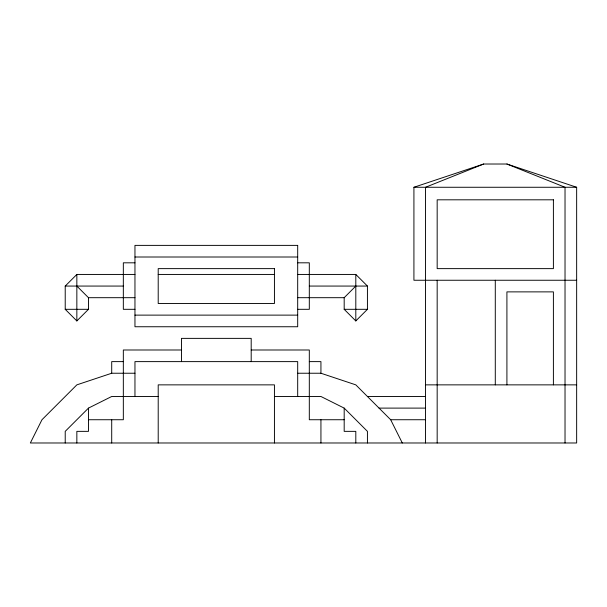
<?xml version="1.0" encoding="UTF-8"?>
<svg xmlns="http://www.w3.org/2000/svg" width="607" height="607" viewBox="0 0 607 607"><rect width="100%" height="100%" fill="white"/><g stroke="black" fill="none" stroke-linecap="round" stroke-linejoin="round"><path stroke-width="0.91" d="M76.846 286.064L88.47 297.688L88.47 309.312L76.846 320.936L65.222 309.312L65.222 286.064L76.846 274.44L134.959 274.44M158.207 396.485L111.711 396.485L88.47 408.109L65.222 431.357L65.222 442.981M297.688 297.688L344.184 297.688L355.808 286.064M344.184 297.688L344.184 309.312L355.808 320.936L367.432 309.312L367.432 286.064L355.808 274.44L297.688 274.44M134.959 373.237L111.711 373.237L76.846 384.861L41.974 419.733L30.35 442.981L576.65 442.981L576.65 187.267L506.913 164.019L483.665 164.019L425.545 187.267L425.545 442.981M576.65 280.252L413.921 280.252L413.921 187.267L483.665 164.019M413.921 187.267L576.65 187.267M134.959 257.004L297.688 257.004M134.959 262.816L123.335 262.816L123.335 309.312L134.959 309.312M297.688 262.816L309.312 262.816L309.312 309.312L297.688 309.312M158.207 274.44L274.44 274.44M65.222 286.064L123.335 286.064M309.312 286.064L367.432 286.064M88.47 297.688L134.959 297.688M65.222 309.312L88.47 309.312M344.184 309.312L367.432 309.312M134.959 315.124L297.688 315.124M181.455 349.996L123.335 349.996L123.335 419.733L88.47 419.733M251.192 349.996L309.312 349.996L309.312 419.733L344.184 419.733M123.335 361.62L111.711 361.62L111.711 373.237M309.312 361.62L320.936 361.62L320.936 373.237L355.808 384.861L390.673 419.733L402.297 442.981M297.688 373.237L320.936 373.237M425.545 384.861L576.65 384.861M274.44 396.485L320.936 396.485L344.184 408.109L367.432 431.357L367.432 442.981M367.432 396.485L425.545 396.485M379.049 408.109L425.545 408.109M390.673 419.733L425.545 419.733M506.913 164.019L565.026 187.267L565.026 442.981M553.402 384.861L553.402 291.876L506.913 291.876L506.913 384.861M495.289 280.252L495.289 384.861M437.169 280.252L437.169 442.981M355.808 274.44L355.808 320.936M355.808 442.981L355.808 431.357L344.184 431.357L344.184 408.109M320.936 419.733L320.936 442.981M297.688 396.485L297.688 361.62L134.959 361.62L134.959 396.485M274.44 442.981L274.44 384.861L158.207 384.861L158.207 442.981M251.192 361.62L251.192 338.372L181.455 338.372L181.455 361.62M111.711 419.733L111.711 442.981M88.47 408.109L88.47 431.357L76.846 431.357L76.846 442.981M76.846 274.44L76.846 320.936M553.402 199.809L437.169 199.809L437.169 268.628L553.402 268.628L553.402 199.809M297.688 245.38L134.959 245.38L134.959 326.748L297.688 326.748L297.688 245.38M274.44 268.628L158.207 268.628L158.207 303.5L274.44 303.5L274.44 268.628"/></g></svg>
